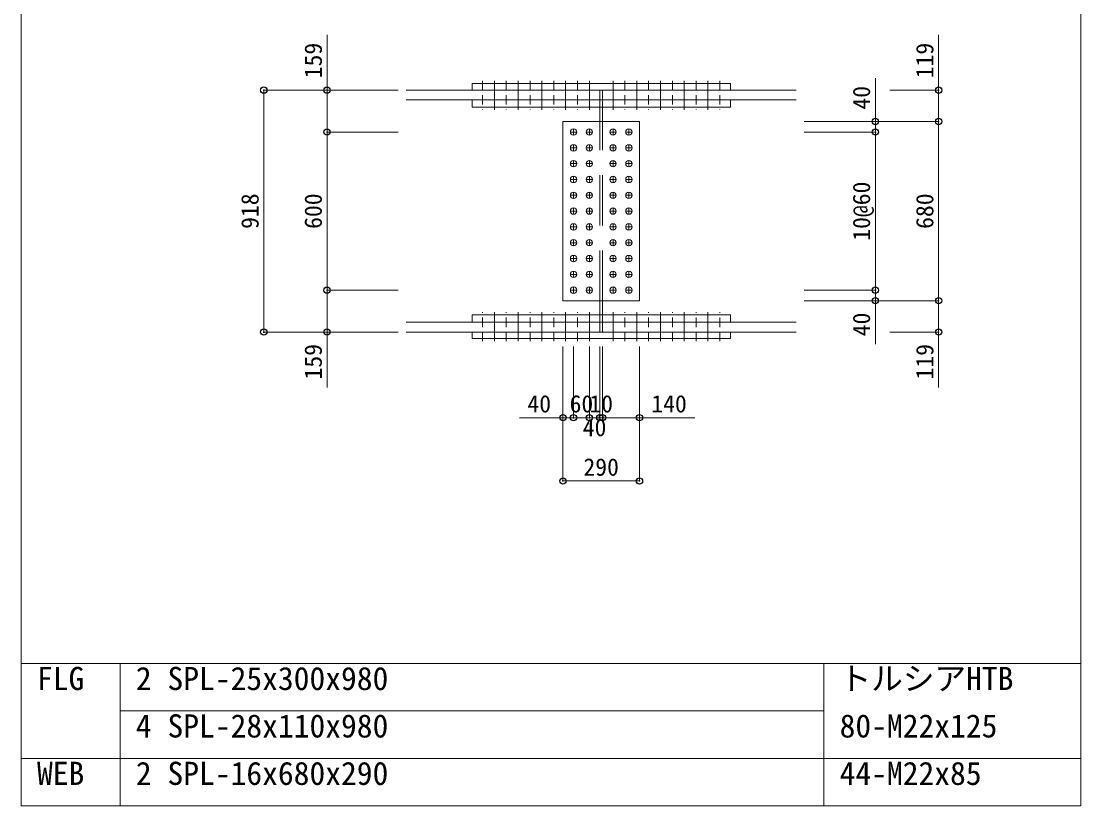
# Model space of a CAD drawing. Units: millimetres, scale not verified. Extents: x -8310 to 8310, y -4800 to 5700.
# Drawn here: x 4290 to 8310, y 540 to 3517 of the extents above; entities that cross this region are included whole.
import ezdxf
from ezdxf.enums import TextEntityAlignment as Align

# ---------------------------------------------------------------- set-up
doc = ezdxf.new("R2010")
doc.units = ezdxf.units.MM
doc.header["$LTSCALE"] = 30
doc.header["$PDMODE"] = 32
doc.header["$PDSIZE"] = 24
doc.linetypes.add('DASHED1', pattern=[1.8, 1.2, -0.6])
doc.linetypes.add('USER2', pattern=[9.525, 6.35, -3.175])
doc.layers.add('0-0', color=7, linetype='Continuous')
doc.layers.add('0-2', color=7, linetype='Continuous')
for name, color, linetype, lineweight in [('0-1', 7, 'Continuous', 18), ('0-5', 7, 'Continuous', 18), ('0-6', 7, 'USER2', 18), ('0-8', 7, 'Continuous', 18), ('0-9', 7, 'Continuous', 18), ('0-A', 7, 'Continuous', 18), ('0-B', 7, 'Continuous', 18)]:
    doc.layers.add(name, color=color, linetype=linetype, lineweight=lineweight)
doc.styles.add('ＭＳ ゴシック', font='')
doc.styles.get('ＭＳ ゴシック').set_extended_font_data('MS Gothic')

msp = doc.modelspace()

# ---------------------------------------------------------------- linework, layer by layer
at = {"layer": '0-0'}
for p in [(5210.5, 3255.75), (5450.5, 3255.75), (7770.5, 3255.75), (7530.5, 3136.75), (7770.5, 3136.75), (5450.5, 3096.75), (7530.5, 3096.75), (5450.5, 2496.75), (7530.5, 2496.75), (7530.5, 2456.75), (7770.5, 2456.75), (5210.5, 2337.75), (5450.5, 2337.75), (7770.5, 2337.75), (6345.5, 2012.75), (6385.5, 2012.75), (6445.5, 2012.75), (6485.5, 2012.75), (6495.5, 2012.75), (6635.5, 2012.75), (6345.5, 1772.75), (6635.5, 1772.75)]:
    msp.add_point(p, dxfattribs=at)
at = {"layer": '0-1'}
for p, q in [((4290, 540), (4290, 5700)), ((8310, 540), (8310, 5700)), ((4290, 1080), (8310, 1080)), ((4665, 540), (4665, 1080)), ((7335, 540), (7335, 1080)), ((4665, 900), (7335, 900)), ((4290, 720), (8310, 720)), ((4290, 540), (8310, 540))]:
    msp.add_line(p, q, dxfattribs=at)
at = {"layer": '0-5'}
for p, q in [((6000.5, 3280.75), (6980.5, 3280.75)), ((6000.5, 3255.75), (6000.5, 3280.75)), ((5750.5, 3255.75), (6485.5, 3255.75)), ((6000.5, 3218.75), (6980.5, 3218.75)), ((6000.5, 3190.75), (6000.5, 3218.75)), ((6495.5, 3255.75), (7230.5, 3255.75)), ((6495.5, 3218.75), (6495.5, 3255.75)), ((6495.5, 3218.75), (7230.5, 3218.75)), ((6485.5, 3136.75), (6485.5, 3190.75)), ((6495.5, 3136.75), (6495.5, 3190.75)), ((6345.5, 3136.75), (6635.5, 3136.75)), ((6345.5, 2456.75), (6345.5, 3136.75)), ((6485.5, 2402.75), (6485.5, 2456.75)), ((6495.5, 2402.75), (6495.5, 2456.75)), ((5750.5, 2374.75), (6485.5, 2374.75)), ((6000.5, 2402.75), (6485.5, 2402.75)), ((6000.5, 2374.75), (6000.5, 2402.75)), ((6000.5, 2374.75), (6485.5, 2374.75)), ((6485.5, 2402.75), (6980.5, 2402.75)), ((6485.5, 2374.75), (6980.5, 2374.75)), ((6980.5, 2374.75), (6980.5, 2402.75)), ((6000.5, 2337.75), (6485.5, 2337.75)), ((6000.5, 2312.75), (6000.5, 2337.75)), ((6485.5, 2337.75), (6980.5, 2337.75)), ((6495.5, 2337.75), (7230.5, 2337.75)), ((6980.5, 2312.75), (6980.5, 2337.75)), ((6000.5, 2312.75), (6485.5, 2312.75)), ((6485.5, 2312.75), (6980.5, 2312.75))]:
    msp.add_line(p, q, dxfattribs=at)
for points in [[(6000.5, 3255.75), (6980.5, 3255.75), (6980.5, 3280.75)], [(5750.5, 3218.75), (6485.5, 3218.75), (6485.5, 3255.75)], [(6000.5, 3190.75), (6980.5, 3190.75), (6980.5, 3218.75)], [(6345.5, 2456.75), (6635.5, 2456.75), (6635.5, 3136.75)], [(5750.5, 2337.75), (6485.5, 2337.75), (6485.5, 2374.75)], [(6495.5, 2337.75), (6495.5, 2374.75), (7230.5, 2374.75)]]:
    msp.add_lwpolyline(points, dxfattribs=at)
at = {"layer": '0-6'}
for p, q in [((6485.5, 3190.75), (6485.5, 3218.75)), ((6495.5, 3190.75), (6495.5, 3218.75)), ((6485.5, 2456.75), (6485.5, 3136.75)), ((6495.5, 2456.75), (6495.5, 3136.75)), ((6485.5, 2374.75), (6485.5, 2402.75)), ((6495.5, 2374.75), (6495.5, 2402.75))]:
    msp.add_line(p, q, dxfattribs=at)
at = {"layer": '0-8'}
for p, q in [((6374.5, 3096.75), (6396.5, 3096.75)), ((6385.5, 3085.75), (6385.5, 3107.75)), ((6434.5, 3096.75), (6456.5, 3096.75)), ((6445.5, 3085.75), (6445.5, 3107.75)), ((6524.5, 3096.75), (6546.5, 3096.75)), ((6535.5, 3085.75), (6535.5, 3107.75)), ((6584.5, 3096.75), (6606.5, 3096.75)), ((6595.5, 3085.75), (6595.5, 3107.75)), ((6374.5, 3036.75), (6396.5, 3036.75)), ((6385.5, 3025.75), (6385.5, 3047.75)), ((6434.5, 3036.75), (6456.5, 3036.75)), ((6445.5, 3025.75), (6445.5, 3047.75)), ((6524.5, 3036.75), (6546.5, 3036.75)), ((6535.5, 3025.75), (6535.5, 3047.75)), ((6584.5, 3036.75), (6606.5, 3036.75)), ((6595.5, 3025.75), (6595.5, 3047.75)), ((6374.5, 2976.75), (6396.5, 2976.75)), ((6385.5, 2965.75), (6385.5, 2987.75)), ((6434.5, 2976.75), (6456.5, 2976.75)), ((6445.5, 2965.75), (6445.5, 2987.75)), ((6524.5, 2976.75), (6546.5, 2976.75)), ((6535.5, 2965.75), (6535.5, 2987.75)), ((6584.5, 2976.75), (6606.5, 2976.75)), ((6595.5, 2965.75), (6595.5, 2987.75)), ((6374.5, 2916.75), (6396.5, 2916.75)), ((6385.5, 2905.75), (6385.5, 2927.75)), ((6434.5, 2916.75), (6456.5, 2916.75)), ((6445.5, 2905.75), (6445.5, 2927.75)), ((6524.5, 2916.75), (6546.5, 2916.75)), ((6535.5, 2905.75), (6535.5, 2927.75)), ((6584.5, 2916.75), (6606.5, 2916.75)), ((6595.5, 2905.75), (6595.5, 2927.75)), ((6374.5, 2856.75), (6396.5, 2856.75)), ((6385.5, 2845.75), (6385.5, 2867.75)), ((6434.5, 2856.75), (6456.5, 2856.75)), ((6445.5, 2845.75), (6445.5, 2867.75)), ((6524.5, 2856.75), (6546.5, 2856.75)), ((6535.5, 2845.75), (6535.5, 2867.75)), ((6584.5, 2856.75), (6606.5, 2856.75)), ((6595.5, 2845.75), (6595.5, 2867.75)), ((6374.5, 2796.75), (6396.5, 2796.75)), ((6385.5, 2785.75), (6385.5, 2807.75)), ((6434.5, 2796.75), (6456.5, 2796.75)), ((6445.5, 2785.75), (6445.5, 2807.75)), ((6524.5, 2796.75), (6546.5, 2796.75)), ((6535.5, 2785.75), (6535.5, 2807.75)), ((6584.5, 2796.75), (6606.5, 2796.75)), ((6595.5, 2785.75), (6595.5, 2807.75)), ((6374.5, 2736.75), (6396.5, 2736.75)), ((6385.5, 2725.75), (6385.5, 2747.75)), ((6434.5, 2736.75), (6456.5, 2736.75)), ((6445.5, 2725.75), (6445.5, 2747.75)), ((6524.5, 2736.75), (6546.5, 2736.75)), ((6535.5, 2725.75), (6535.5, 2747.75)), ((6584.5, 2736.75), (6606.5, 2736.75)), ((6595.5, 2725.75), (6595.5, 2747.75)), ((6374.5, 2676.75), (6396.5, 2676.75)), ((6385.5, 2665.75), (6385.5, 2687.75)), ((6434.5, 2676.75), (6456.5, 2676.75)), ((6445.5, 2665.75), (6445.5, 2687.75)), ((6524.5, 2676.75), (6546.5, 2676.75)), ((6535.5, 2665.75), (6535.5, 2687.75)), ((6584.5, 2676.75), (6606.5, 2676.75)), ((6595.5, 2665.75), (6595.5, 2687.75)), ((6374.5, 2616.75), (6396.5, 2616.75)), ((6385.5, 2605.75), (6385.5, 2627.75)), ((6434.5, 2616.75), (6456.5, 2616.75)), ((6445.5, 2605.75), (6445.5, 2627.75)), ((6524.5, 2616.75), (6546.5, 2616.75)), ((6535.5, 2605.75), (6535.5, 2627.75)), ((6584.5, 2616.75), (6606.5, 2616.75)), ((6595.5, 2605.75), (6595.5, 2627.75)), ((6374.5, 2556.75), (6396.5, 2556.75)), ((6385.5, 2545.75), (6385.5, 2567.75)), ((6434.5, 2556.75), (6456.5, 2556.75)), ((6445.5, 2545.75), (6445.5, 2567.75)), ((6524.5, 2556.75), (6546.5, 2556.75)), ((6535.5, 2545.75), (6535.5, 2567.75)), ((6584.5, 2556.75), (6606.5, 2556.75)), ((6595.5, 2545.75), (6595.5, 2567.75)), ((6374.5, 2496.75), (6396.5, 2496.75)), ((6385.5, 2485.75), (6385.5, 2507.75)), ((6434.5, 2496.75), (6456.5, 2496.75)), ((6445.5, 2485.75), (6445.5, 2507.75)), ((6524.5, 2496.75), (6546.5, 2496.75)), ((6535.5, 2485.75), (6535.5, 2507.75)), ((6584.5, 2496.75), (6606.5, 2496.75)), ((6595.5, 2485.75), (6595.5, 2507.75))]:
    msp.add_line(p, q, dxfattribs=at)
at = {"layer": '0-9', "linetype": 'DASHED1'}
for p, q in [((6040.5, 3290.75), (6040.5, 3180.75)), ((6130.5, 3290.75), (6130.5, 3180.75)), ((6220.5, 3290.75), (6220.5, 3180.75)), ((6310.5, 3290.75), (6310.5, 3180.75)), ((6400.5, 3290.75), (6400.5, 3180.75)), ((6580.5, 3290.75), (6580.5, 3180.75)), ((6670.5, 3290.75), (6670.5, 3180.75)), ((6760.5, 3290.75), (6760.5, 3180.75)), ((6850.5, 3290.75), (6850.5, 3180.75)), ((6940.5, 3290.75), (6940.5, 3180.75)), ((6040.5, 2302.75), (6040.5, 2412.75)), ((6130.5, 2302.75), (6130.5, 2412.75)), ((6220.5, 2302.75), (6220.5, 2412.75)), ((6310.5, 2302.75), (6310.5, 2412.75)), ((6400.5, 2302.75), (6400.5, 2412.75)), ((6580.5, 2302.75), (6580.5, 2412.75)), ((6670.5, 2302.75), (6670.5, 2412.75)), ((6760.5, 2302.75), (6760.5, 2412.75)), ((6850.5, 2302.75), (6850.5, 2412.75)), ((6940.5, 2302.75), (6940.5, 2412.75))]:
    msp.add_line(p, q, dxfattribs=at)
at = {"layer": '0-9'}
for p, q in [((6085.5, 3290.75), (6085.5, 3180.75)), ((6175.5, 3290.75), (6175.5, 3180.75)), ((6265.5, 3290.75), (6265.5, 3180.75)), ((6355.5, 3290.75), (6355.5, 3180.75)), ((6445.5, 3290.75), (6445.5, 3180.75)), ((6535.5, 3290.75), (6535.5, 3180.75)), ((6625.5, 3290.75), (6625.5, 3180.75)), ((6715.5, 3290.75), (6715.5, 3180.75)), ((6805.5, 3290.75), (6805.5, 3180.75)), ((6895.5, 3290.75), (6895.5, 3180.75)), ((6085.5, 2302.75), (6085.5, 2412.75)), ((6175.5, 2302.75), (6175.5, 2412.75)), ((6265.5, 2302.75), (6265.5, 2412.75)), ((6355.5, 2302.75), (6355.5, 2412.75)), ((6445.5, 2302.75), (6445.5, 2412.75)), ((6535.5, 2302.75), (6535.5, 2412.75)), ((6625.5, 2302.75), (6625.5, 2412.75)), ((6715.5, 2302.75), (6715.5, 2412.75)), ((6805.5, 2302.75), (6805.5, 2412.75)), ((6895.5, 2302.75), (6895.5, 2412.75))]:
    msp.add_line(p, q, dxfattribs=at)
at = {"layer": '0-A'}
for p, q in [((5720.5, 3255.75), (5210.5, 3255.75)), ((5720.5, 3255.75), (5450.5, 3255.75)), ((7585.41, 3255.75), (7770.5, 3255.75)), ((7260.5, 3136.75), (7530.5, 3136.75)), ((7260.5, 3136.75), (7770.5, 3136.75)), ((5720.5, 3096.75), (5450.5, 3096.75)), ((7260.5, 3096.75), (7530.5, 3096.75)), ((5720.5, 2496.75), (5450.5, 2496.75)), ((5450.5, 2127.75), (5450.5, 2496.75)), ((7260.5, 2496.75), (7530.5, 2496.75)), ((7530.5, 2291.75), (7530.5, 2496.75)), ((7260.5, 2456.75), (7530.5, 2456.75)), ((7260.5, 2456.75), (7770.5, 2456.75)), ((7770.5, 2127.75), (7770.5, 2456.75)), ((5720.5, 2337.75), (5450.5, 2337.75)), ((7585.41, 2337.75), (7770.5, 2337.75)), ((6345.5, 2282.75), (6345.5, 2012.75)), ((6345.5, 2282.75), (6345.5, 1772.75)), ((6385.5, 2282.75), (6385.5, 2012.75)), ((6385.5, 2282.75), (6385.5, 2012.75)), ((6445.5, 2282.75), (6445.5, 2012.75)), ((6445.5, 2282.75), (6445.5, 2012.75)), ((6485.5, 2282.75), (6485.5, 2012.75)), ((6485.5, 2282.75), (6485.5, 2012.75)), ((6495.5, 2282.75), (6495.5, 2012.75)), ((6495.5, 2282.75), (6495.5, 2012.75)), ((6635.5, 2282.75), (6635.5, 2012.75)), ((6635.5, 2282.75), (6635.5, 1772.75)), ((6180.5, 2012.75), (6385.5, 2012.75)), ((6385.5, 2012.75), (6445.5, 2012.75)), ((6445.5, 2012.75), (6485.5, 2012.75)), ((6485.5, 2012.75), (6495.5, 2012.75)), ((6495.5, 2012.75), (6845.5, 2012.75)), ((6345.5, 1772.75), (6635.5, 1772.75))]:
    msp.add_line(p, q, dxfattribs=at)
for points in [[(5720.5, 3096.75), (5450.5, 3096.75), (5450.5, 3465.75)], [(7260.5, 3136.75), (7770.5, 3136.75), (7770.5, 3465.75)], [(7260.5, 3096.75), (7530.5, 3096.75), (7530.5, 3301.75)], [(5720.5, 2337.75), (5210.5, 2337.75), (5210.5, 3255.75)], [(7260.5, 2456.75), (7770.5, 2456.75), (7770.5, 3136.75)], [(5720.5, 2496.75), (5450.5, 2496.75), (5450.5, 3096.75)], [(7260.5, 2496.75), (7530.5, 2496.75), (7530.5, 3096.75)]]:
    msp.add_lwpolyline(points, dxfattribs=at)
at = {"layer": '0-B'}
for centre in [(6385.5, 3096.75), (6445.5, 3096.75), (6535.5, 3096.75), (6595.5, 3096.75), (6385.5, 3036.75), (6445.5, 3036.75), (6535.5, 3036.75), (6595.5, 3036.75), (6385.5, 2976.75), (6445.5, 2976.75), (6535.5, 2976.75), (6595.5, 2976.75), (6385.5, 2916.75), (6445.5, 2916.75), (6535.5, 2916.75), (6595.5, 2916.75), (6385.5, 2856.75), (6445.5, 2856.75), (6535.5, 2856.75), (6595.5, 2856.75), (6385.5, 2796.75), (6445.5, 2796.75), (6535.5, 2796.75), (6595.5, 2796.75), (6385.5, 2736.75), (6445.5, 2736.75), (6535.5, 2736.75), (6595.5, 2736.75), (6385.5, 2676.75), (6445.5, 2676.75), (6535.5, 2676.75), (6595.5, 2676.75), (6385.5, 2616.75), (6445.5, 2616.75), (6535.5, 2616.75), (6595.5, 2616.75), (6385.5, 2556.75), (6445.5, 2556.75), (6535.5, 2556.75), (6595.5, 2556.75), (6385.5, 2496.75), (6445.5, 2496.75), (6535.5, 2496.75), (6595.5, 2496.75)]:
    msp.add_circle(centre, 12, dxfattribs=at)

# ---------------------------------------------------------------- texts
at = {"layer": '0-2', "style": 'ＭＳ ゴシック'}
for s, p in [('FLG', (4350, 952.8)), ('2', (4725, 952.8)), ('SPL-25x300x980', (4845, 952.8)), ('トルシアHTB', (7395, 952.8)), ('4', (4725, 772.8)), ('SPL-28x110x980', (4845, 772.8)), ('80-M22x125', (7395, 772.8)), ('WEB', (4350, 592.8)), ('2', (4725, 592.8)), ('SPL-16x680x290', (4845, 592.8)), ('44-M22x85', (7395, 592.8))]:
    msp.add_text(s, height=87.98, dxfattribs=at).set_placement(p, align=Align.BOTTOM_LEFT)
at = {"layer": '0-A', "style": 'ＭＳ ゴシック'}
for s, p in [('159', (5450.5, 3300.75)), ('119', (7770.5, 3300.75)), ('40', (7530.5, 3181.75)), ('10@60', (7530.5, 2684.25)), ('918', (5210.5, 2729.25)), ('600', (5450.5, 2729.25)), ('680', (7770.5, 2729.25)), ('40', (7530.5, 2321.75)), ('159', (5450.5, 2157.75)), ('119', (7770.5, 2157.75))]:
    msp.add_text(s, height=65.98, rotation=90, dxfattribs=at).set_placement(p, align=Align.BOTTOM_LEFT)
for s, p in [('40', (6210.5, 2012.75)), ('60', (6370.5, 2012.75)), ('10', (6445.5, 2012.75)), ('140', (6680.5, 2012.75)), ('40', (6420.5, 1922.75)), ('290', (6423, 1772.75))]:
    msp.add_text(s, height=65.98, dxfattribs=at).set_placement(p, align=Align.BOTTOM_LEFT)

doc.saveas('drawing.dxf')
